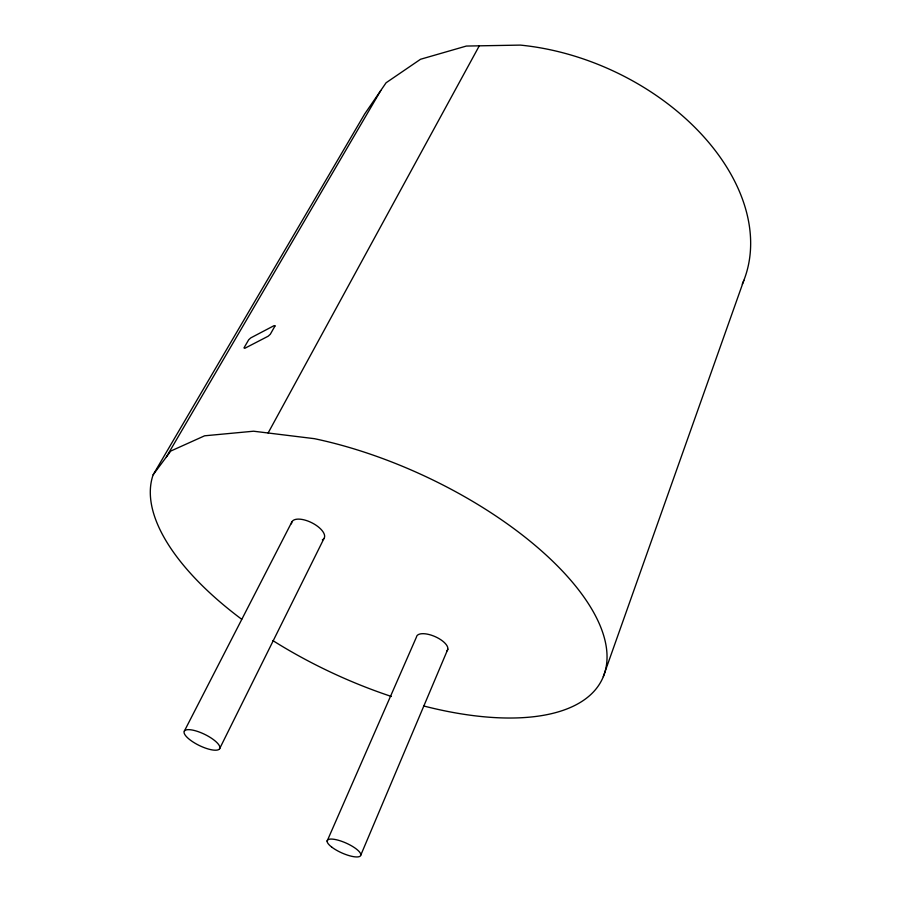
<?xml version="1.0" encoding="UTF-8"?>
<svg xmlns="http://www.w3.org/2000/svg" width="902" height="902" viewBox="0 0 902 902"><rect width="100%" height="100%" fill="white"/><g stroke="black" fill="none" stroke-linecap="round" stroke-linejoin="round"><path stroke-width="1.35" d="M603.291 676.635L743.857 280.342M360.856 854.972L447.832 649.214M327.088 841.16L416.42 637.139A16.912 7.126 23.7 0 1 435.35 636.733A16.912 7.126 23.7 0 1 446.964 650.861M219.536 748.863A19.72 6.19 26 0 0 196.354 731.048A19.72 6.19 26 0 0 190.051 739.888A19.72 6.19 26 0 0 219.536 748.863L324.032 538.404M184.346 731.116L291.989 521.706M268.12 432.994L479.289 45.822M166.351 456.987L380.768 90.527M241.702 619.268A246.787 108.736 25 0 1 153.16 474.756L364.712 113.945L386.09 82.77L420.546 59.261L466.345 46.058L520.296 45.1A207.099 140.881 24.9 0 1 742.278 284.141M153.16 474.756L170.76 451.056L204.619 435.801L253.575 431.212L314.403 438.676A246.787 108.736 25 0 1 600.394 626.315A246.787 108.736 25 0 1 423.59 705.95M391.378 696.457A246.787 108.736 25 0 1 272.776 640.544M291.481 523.814A18.074 8.129 26.5 0 1 312.306 523.013A18.074 8.129 26.5 0 1 322.341 539.892M275.02 325.938L270.296 334.281L268.142 336.22L244.769 348.319L243.98 347.901L248.681 339.783L250.812 337.867L274.197 325.588L275.02 325.938M331.665 847.046A18.344 5.367 24.1 0 0 360.146 856.19A18.344 5.367 24.1 0 0 340.099 840.777A18.344 5.367 24.1 0 0 331.665 847.046"/></g></svg>
